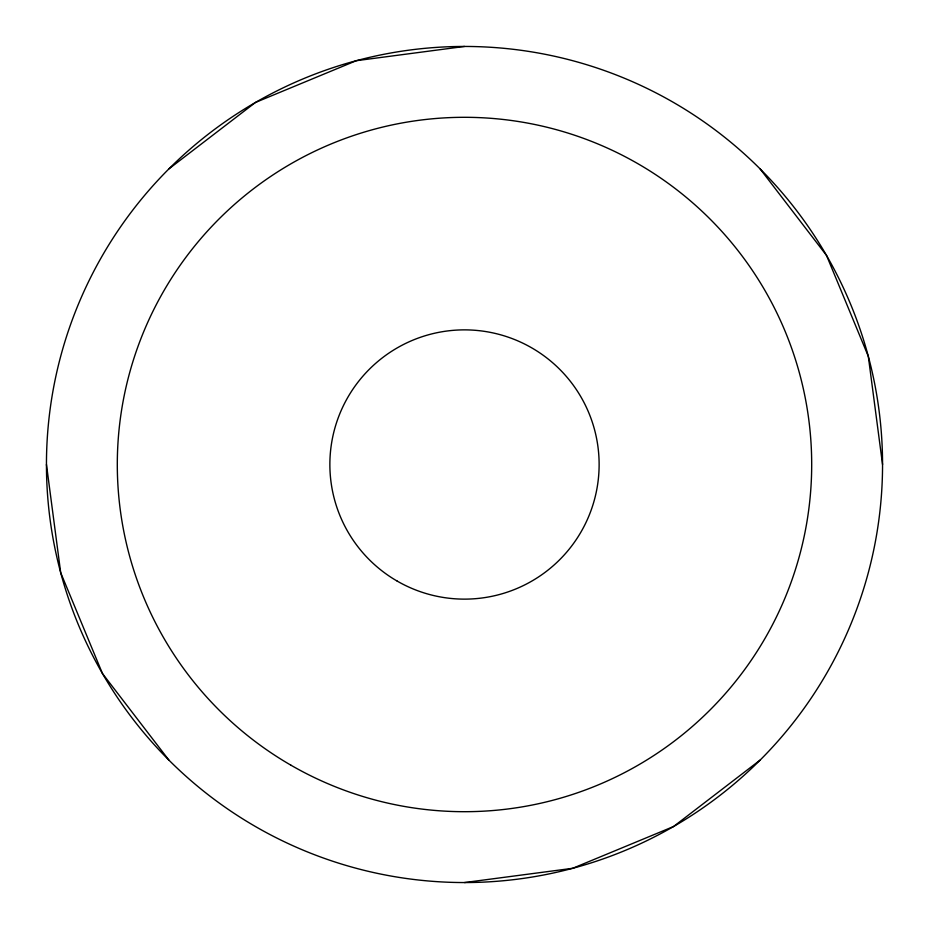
<?xml version="1.0" encoding="UTF-8"?>
<svg xmlns="http://www.w3.org/2000/svg" width="929" height="929" viewBox="0 0 929 929"><rect width="100%" height="100%" fill="white"/><g stroke="black" fill="none" stroke-linecap="round" stroke-linejoin="round"><path stroke-width="1.39" d="M168.892 168.892L255.475 102.457L356.306 60.699L464.5 46.45M760.108 760.108L673.525 826.543L572.694 868.301L464.5 882.55M760.108 168.892L826.543 255.475L868.301 356.306L882.55 464.5A418.05 418.05 0 0 1 255.475 826.543A418.05 418.05 0 0 1 255.475 102.457A418.05 418.05 0 0 1 882.55 464.5M168.892 760.108L102.457 673.525L60.699 572.694L46.45 464.5M290.905 765.182A347.191 347.191 0 0 0 811.691 464.5A347.191 347.191 0 0 0 290.905 163.818A347.191 347.191 0 0 0 290.905 765.182M397.182 581.089A134.624 134.624 0 0 0 599.124 464.5A134.624 134.624 0 0 0 397.182 347.911A134.624 134.624 0 0 0 397.182 581.089"/></g></svg>
